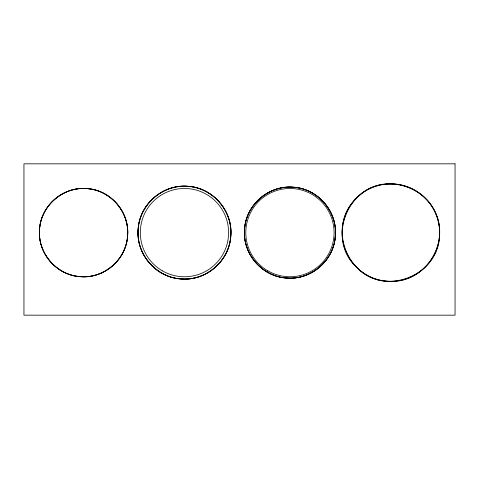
<?xml version="1.0" encoding="UTF-8"?>
<svg xmlns="http://www.w3.org/2000/svg" width="479" height="479" viewBox="0 0 479 479"><rect width="100%" height="100%" fill="white"/><g stroke="black" fill="none" stroke-linecap="round" stroke-linejoin="round"><path stroke-width="0.72" d="M439.572 232.62C441.237 274.724 384.972 298.046 356.388 267.078C325.415 238.494 348.736 182.224 390.846 183.894C410.371 183.661 429.184 196.438 436.147 214.682C449.32 244.835 424.041 282.7 390.846 281.347C348.425 282.466 325.588 227.339 356.388 198.162C385.559 167.363 440.692 190.205 439.572 232.62A48.726 48.726 0 0 1 367.489 275.389A48.726 48.726 0 0 1 364.501 191.63A48.726 48.726 0 0 1 439.447 229.142M39.47 230.65C37.835 254.187 58.013 276.257 81.604 276.718C105.135 278.359 127.204 258.181 127.665 234.59C129.306 211.053 109.128 188.983 85.537 188.522C62.007 186.882 39.931 207.066 39.47 230.65M138.078 230.549C136.353 255.307 157.579 278.527 182.397 279.012C207.15 280.73 230.369 259.504 230.854 234.692C232.578 209.934 211.353 186.714 186.535 186.229C161.782 184.511 138.563 205.736 138.078 230.549M244.476 230.591C242.787 254.858 263.594 277.616 287.921 278.095C312.188 279.784 334.947 258.977 335.42 234.65C337.108 210.383 316.302 187.624 291.974 187.145C267.707 185.457 244.949 206.263 244.476 230.591M39.607 228.657C36.949 252.092 56.061 275.006 79.604 276.587C103.045 279.239 125.953 260.127 127.534 236.59C130.192 213.149 111.08 190.235 87.537 188.66C64.096 186.002 41.188 205.114 39.607 228.657M138.221 228.447C135.425 253.104 155.531 277.209 180.296 278.868C204.952 281.664 229.052 261.558 230.71 236.794C233.507 212.137 213.4 188.031 188.636 186.373C163.98 183.577 139.88 203.683 138.221 228.447M244.613 228.531C241.871 252.702 261.582 276.329 285.855 277.952C310.027 280.694 333.653 260.989 335.282 236.71C338.024 212.544 318.313 188.912 294.04 187.289C269.869 184.547 246.242 204.258 244.613 228.531M455.05 163.83L23.95 163.83L23.95 315.17L455.05 315.17L455.05 163.83M267.875 270.851A44.14 44.14 0 0 0 334.091 232.62A44.14 44.14 0 0 0 267.875 194.39A44.14 44.14 0 0 0 267.875 270.851M162.393 270.851A44.14 44.14 0 0 0 228.609 232.62A44.14 44.14 0 0 0 162.393 194.39A44.14 44.14 0 0 0 162.393 270.851M61.498 270.851A44.14 44.14 0 0 0 127.713 232.62A44.14 44.14 0 0 0 61.498 194.39A44.14 44.14 0 0 0 61.498 270.851M161.249 272.832A46.433 46.433 0 0 0 230.902 232.62A46.433 46.433 0 0 0 161.249 192.408A46.433 46.433 0 0 0 161.249 272.832M267.186 272.042A45.517 45.517 0 0 0 335.468 232.62A45.517 45.517 0 0 0 267.186 193.199A45.517 45.517 0 0 0 267.186 272.042"/></g></svg>
